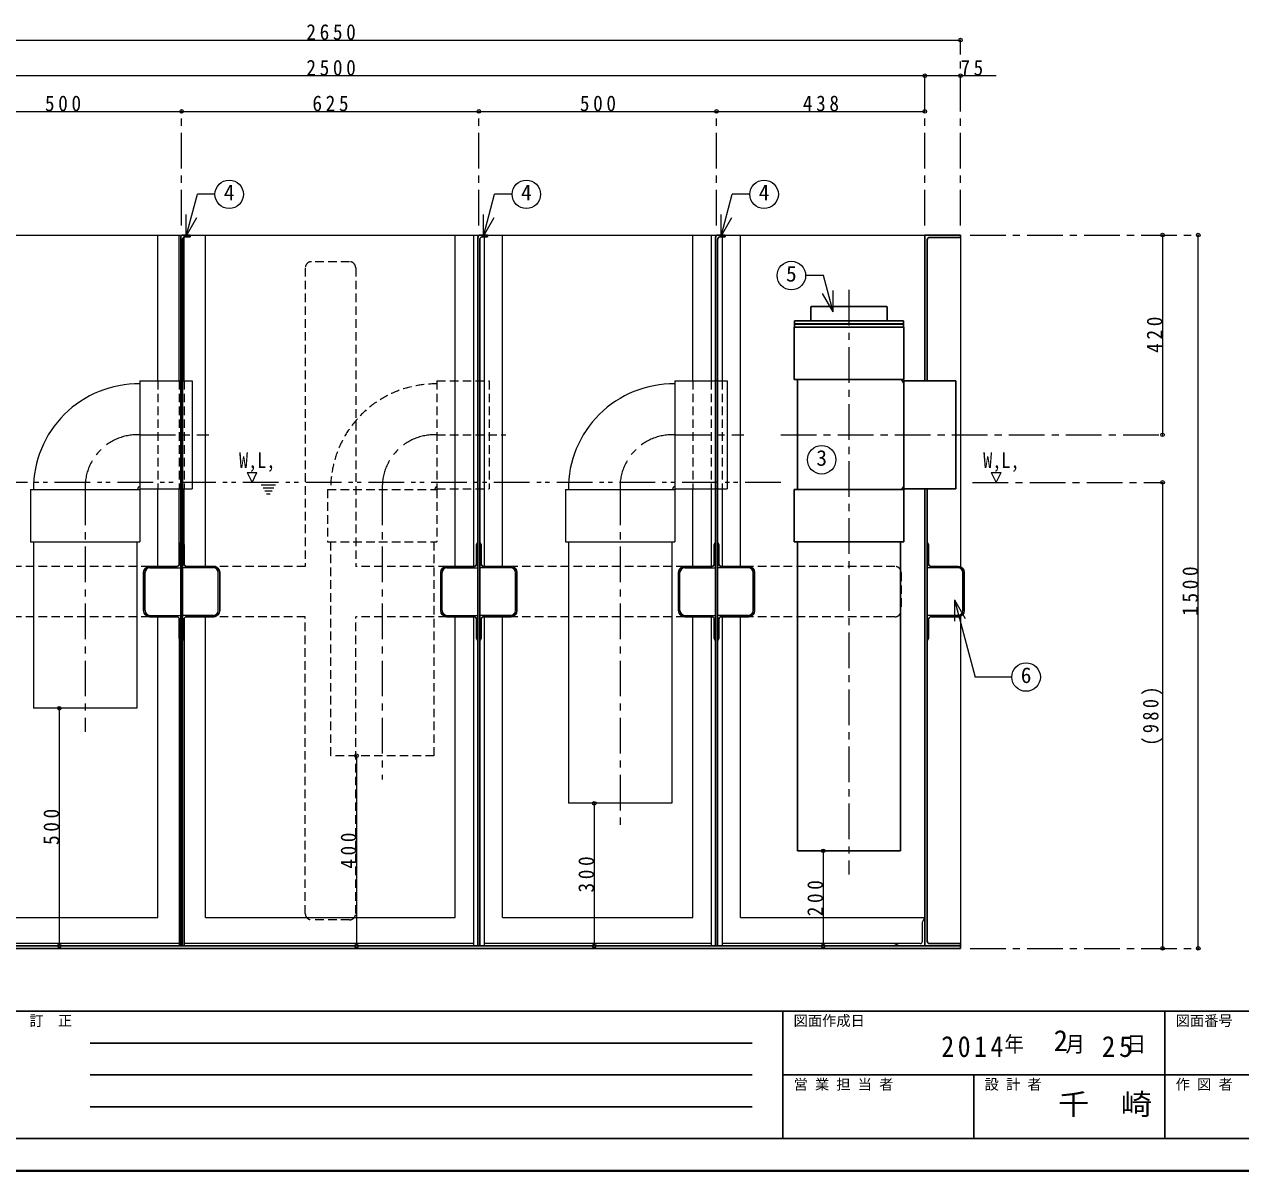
# Model space of a CAD drawing. Units: millimetres at full size, sheet at 1:15. Extents: x -3100 to 2975, y -2083 to 2132.
# Drawn here: x -1741 to 817, y -2083 to 328 of the extents above; entities that cross this region are included whole.
import ezdxf
from ezdxf.enums import TextEntityAlignment as Align

# ---------------------------------------------------------------- set-up
doc = ezdxf.new("R2010")
doc.units = ezdxf.units.MM
doc.header["$LTSCALE"] = 15
doc.header["$PDMODE"] = 32
doc.header["$PDSIZE"] = 7.5
for name, pattern in [('CHAIN1', [8, 5, -1, 1, -1]), ('DASHED1', [1.8, 1.2, -0.6]), ('DOUBLE_CHAIN1', [8.8, 5, -1, 0.6, -0.6, 0.6, -1])]:
    doc.linetypes.add(name, pattern=pattern)
doc.layers.add('0-0____1', color=7, linetype='Continuous', lineweight=18)
doc.styles.add('ＭＳ ゴシック', font='')
doc.styles.get('ＭＳ ゴシック').set_extended_font_data('MS Gothic')

msp = doc.modelspace()

# ---------------------------------------------------------------- linework, layer by layer
at = {"layer": '0-0____1', "color": 4, "lineweight": 9}
for p, q in [((-2422.44, 294.98), (227.56, 294.98)), ((152.56, 219.98), (-2347.44, 219.98)), ((302.56, 219.98), (152.56, 219.98)), ((-1910.44, 144.98), (-1410.44, 144.98)), ((-1410.44, 144.98), (-785.44, 144.98)), ((-785.44, 144.98), (-285.44, 144.98)), ((-285.44, 144.98), (152.56, 144.98)), ((-1460.44, -421.72), (-1460.44, -115.02)), ((-1360.44, -811.77), (-1360.44, -115.02)), ((-835.44, -811.77), (-835.44, -115.02)), ((-735.44, -811.77), (-735.44, -115.02)), ((-335.44, -421.72), (-335.44, -115.02)), ((-235.44, -811.77), (-235.44, -115.02)), ((227.56, -120.02), (227.56, -812.77)), ((652.56, -115.02), (652.56, -535.02)), ((727.56, -1615.02), (727.56, -115.02)), ((652.56, -635.02), (652.56, -1615.02)), ((-1460.44, -811.77), (-1460.44, -648.32)), ((-335.44, -811.77), (-335.44, -648.32)), ((-1460.44, -1550.02), (-1460.44, -917.77)), ((-1360.44, -1550.02), (-1360.44, -917.77)), ((-835.44, -1550.02), (-835.44, -917.77)), ((-735.44, -1550.02), (-735.44, -917.77)), ((-335.44, -1550.02), (-335.44, -917.77)), ((-235.44, -1550.02), (-235.44, -917.77)), ((227.56, -916.77), (227.56, -1605.02)), ((-1667.77, -1110.02), (-1667.77, -1610.02)), ((-1042.77, -1210.02), (-1042.77, -1610.02)), ((-542.77, -1310.02), (-542.77, -1610.02)), ((-61.27, -1410.02), (-61.27, -1610.02)), ((-1860.44, -1550.02), (-1460.44, -1550.02)), ((-1360.44, -1550.02), (-835.44, -1550.02)), ((-735.44, -1550.02), (-335.44, -1550.02)), ((-235.44, -1550.02), (152.56, -1550.02)), ((-1415.44, -1605.02), (-1898.94, -1605.02)), ((-796.94, -1605.02), (-1405.44, -1605.02)), ((-296.94, -1605.02), (-773.94, -1605.02)), ((97.56, -1605.02), (-273.94, -1605.02))]:
    msp.add_line(p, q, dxfattribs=at)
at = {"layer": '0-0____1', "color": 4, "linetype": 'CHAIN1', "lineweight": 9}
for p, q in [((227.56, -95.02), (227.56, 294.98)), ((152.56, -95.02), (152.56, 219.98)), ((-1410.44, -95.02), (-1410.44, 144.98)), ((-785.44, -95.02), (-785.44, 144.98)), ((-285.44, -95.02), (-285.44, 144.98)), ((247.56, -115.02), (727.56, -115.02)), ((-6.94, -230.52), (-6.94, -1460.02)), ((-1498.44, -535.02), (-1353.44, -535.02)), ((-373.44, -535.02), (-228.44, -535.02)), ((-150.59, -535.02), (652.56, -535.02)), ((253.06, -635.02), (652.56, -635.02)), ((-1613.44, -650.02), (-1613.44, -1160.02)), ((-1212.94, -641.27), (-1242.94, -641.27)), ((-1216.69, -647.52), (-1239.19, -647.52)), ((-1220.44, -653.77), (-1235.44, -653.77)), ((-1224.19, -660.02), (-1231.69, -660.02)), ((-988.44, -650.02), (-988.44, -1260.02)), ((-488.44, -650.02), (-488.44, -1360.02)), ((247.56, -1615.02), (727.56, -1615.02))]:
    msp.add_line(p, q, dxfattribs=at)
at = {"layer": '0-0____1'}
for p, q in [((-1400.9, -116.99), (-1377.41, -29.34)), ((-1340.5, -29.34), (-1377.41, -29.34)), ((-775.9, -116.99), (-752.41, -29.34)), ((-715.5, -29.34), (-752.41, -29.34)), ((-275.9, -116.99), (-252.41, -29.34)), ((-215.5, -29.34), (-252.41, -29.34)), ((-1400.9, -116.99), (-1400.9, -71.99)), ((-775.9, -116.99), (-775.9, -71.99)), ((-275.9, -116.99), (-275.9, -71.99)), ((-1400.9, -116.99), (-1378.4, -78.02)), ((-775.9, -116.99), (-753.4, -78.02)), ((-275.9, -116.99), (-253.4, -78.02)), ((-1892.44, -115.02), (-1407.44, -115.02)), ((-1415.44, -421.72), (-1415.44, -115.02)), ((-1405.44, -421.72), (-1405.44, -115.02)), ((-1392.44, -115.02), (-782.44, -115.02)), ((-796.94, -115.02), (-796.94, -811.77)), ((-773.94, -119.02), (-773.94, -811.77)), ((-767.44, -115.02), (-282.44, -115.02)), ((-296.94, -115.02), (-296.94, -421.72)), ((-273.94, -119.02), (-273.94, -421.72)), ((-267.44, -115.02), (152.56, -115.02)), ((-60.58, -200.21), (-98.14, -200.21)), ((-40.11, -276.59), (-60.58, -200.21)), ((-40.11, -276.59), (-62.61, -237.62)), ((-40.11, -276.59), (-40.11, -231.59)), ((-1498.44, -421.72), (-1498.44, -648.32)), ((-1498.44, -421.72), (-1412.44, -421.72)), ((-1408.44, -421.72), (-1388.44, -421.72)), ((-1388.44, -421.72), (-1388.44, -648.32)), ((-373.44, -421.72), (-373.44, -648.32)), ((-373.44, -421.72), (-287.44, -421.72)), ((-283.44, -421.72), (-263.44, -421.72)), ((-263.44, -421.72), (-263.44, -648.32)), ((-1272.64, -614.61), (-1262.44, -635.02)), ((-1272.64, -614.61), (-1252.24, -614.61)), ((-1262.44, -635.02), (-1252.24, -614.61)), ((292.36, -614.61), (302.56, -635.02)), ((292.36, -614.61), (312.76, -614.61)), ((302.56, -635.02), (312.76, -614.61)), ((-1728.44, -650.02), (-1498.44, -650.02)), ((-1728.44, -650.02), (-1728.44, -760.02)), ((-1498.44, -648.32), (-1412.44, -648.32)), ((-1498.44, -650.02), (-1498.44, -760.02)), ((-1415.44, -766.77), (-1415.44, -648.32)), ((-1408.44, -648.32), (-1388.44, -648.32)), ((-1405.44, -766.77), (-1405.44, -648.32)), ((-373.44, -648.32), (-287.44, -648.32)), ((-296.94, -648.32), (-296.94, -811.77)), ((-283.44, -648.32), (-263.44, -648.32)), ((-273.94, -648.32), (-273.94, -811.77)), ((-1728.44, -760.02), (-1498.44, -760.02)), ((-1722.09, -760.02), (-1722.09, -1110.02)), ((-1504.79, -760.02), (-1504.79, -1110.02)), ((-597.09, -760.02), (-597.09, -1310.02)), ((-379.79, -760.02), (-379.79, -1310.02)), ((-1477.44, -814.77), (-1412.44, -814.77)), ((-1343.44, -814.77), (-1408.44, -814.77)), ((-852.44, -814.77), (-787.44, -814.77)), ((-718.44, -814.77), (-783.44, -814.77)), ((-352.44, -814.77), (-287.44, -814.77)), ((-218.44, -814.77), (-283.44, -814.77)), ((222.56, -814.77), (157.56, -814.77)), ((-1487.44, -904.77), (-1487.44, -824.77)), ((-1333.44, -904.77), (-1333.44, -824.77)), ((-862.44, -904.77), (-862.44, -824.77)), ((-708.44, -904.77), (-708.44, -824.77)), ((-362.44, -904.77), (-362.44, -824.77)), ((-208.44, -904.77), (-208.44, -824.77)), ((232.56, -904.77), (232.56, -824.77)), ((214.98, -882.05), (237.48, -921.02)), ((214.98, -882.05), (214.98, -927.05)), ((214.98, -882.05), (258.49, -1044.43)), ((-1477.44, -914.77), (-1412.44, -914.77)), ((-1343.44, -914.77), (-1408.44, -914.77)), ((-852.44, -914.77), (-787.44, -914.77)), ((-796.94, -917.77), (-796.94, -1610.02)), ((-718.44, -914.77), (-783.44, -914.77)), ((-773.94, -917.77), (-773.94, -1610.02)), ((-352.44, -914.77), (-287.44, -914.77)), ((-296.94, -917.77), (-296.94, -1610.02)), ((-218.44, -914.77), (-283.44, -914.77)), ((-273.94, -917.77), (-273.94, -1610.02)), ((222.56, -914.77), (157.56, -914.77)), ((-1415.44, -962.77), (-1415.44, -1610.02)), ((-1405.44, -962.77), (-1405.44, -1610.02)), ((335.54, -1044.43), (258.49, -1044.43)), ((-1504.79, -1110.02), (-1722.09, -1110.02)), ((-379.79, -1310.02), (-597.09, -1310.02)), ((147.56, -1560.02), (152.56, -1550.02)), ((147.56, -1600.02), (147.56, -1560.02)), ((97.56, -1605.02), (87.56, -1610.02)), ((142.56, -1605.02), (97.56, -1605.02))]:
    msp.add_line(p, q, dxfattribs=at)
at = {"layer": '0-0____1', "color": 5, "lineweight": 25}
for p, q in [((-1412.44, -1610.02), (-1412.44, -120.02)), ((-1408.44, -1610.02), (-1408.44, -124.02)), ((-1392.44, -115.02), (-1407.44, -115.02)), ((-1392.44, -119.02), (-1403.44, -119.02)), ((-1392.44, -119.02), (-1392.44, -115.02)), ((-787.44, -1610.02), (-787.44, -120.02)), ((-783.44, -1610.02), (-783.44, -124.02)), ((-767.44, -115.02), (-782.44, -115.02)), ((-767.44, -119.02), (-778.44, -119.02)), ((-767.44, -119.02), (-767.44, -115.02)), ((-287.44, -1610.02), (-287.44, -120.02)), ((-283.44, -1610.02), (-283.44, -124.02)), ((-267.44, -115.02), (-282.44, -115.02)), ((-267.44, -119.02), (-278.44, -119.02)), ((-267.44, -119.02), (-267.44, -115.02)), ((157.56, -125.02), (157.56, -421.72)), ((162.56, -120.02), (227.56, -120.02)), ((227.56, -115.02), (227.56, -120.02)), ((-87.44, -294.52), (-86.94, -266)), ((72.56, -265.52), (-86.44, -265.52)), ((73.56, -294.52), (73.06, -266.02)), ((-121.44, -295.52), (107.56, -295.52)), ((-121.44, -302.52), (107.56, -302.52)), ((-121.44, -302.52), (-121.44, -308.52)), ((107.56, -295.52), (107.56, -301.52)), ((107.56, -302.52), (107.56, -308.52)), ((-121.44, -308.52), (107.56, -308.52)), ((108.06, -309.02), (108.06, -419.02)), ((-121.94, -419.02), (108.06, -419.02)), ((-115.59, -419.02), (-115.59, -650.02)), ((103.41, -419.02), (108.06, -426.37)), ((108.06, -421.72), (218.06, -421.72)), ((108.06, -421.72), (108.06, -648.32)), ((218.06, -421.72), (218.06, -648.32)), ((-121.94, -650.02), (-121.94, -760.02)), ((103.41, -650.02), (108.06, -643.67)), ((108.06, -648.32), (218.06, -648.32)), ((152.56, -648.32), (152.56, -1610.02)), ((157.56, -648.32), (157.56, -1600.02)), ((-1412.44, -761.77), (-1415.44, -766.77)), ((-1415.44, -806.77), (-1415.44, -766.77)), ((-1408.44, -761.77), (-1405.44, -766.77)), ((-1405.44, -806.77), (-1405.44, -766.77)), ((-787.44, -761.77), (-790.44, -766.77)), ((-790.44, -806.77), (-790.44, -766.77)), ((-783.44, -761.77), (-780.44, -766.77)), ((-780.44, -806.77), (-780.44, -766.77)), ((-287.44, -761.77), (-290.44, -766.77)), ((-290.44, -806.77), (-290.44, -766.77)), ((-283.44, -761.77), (-280.44, -766.77)), ((-280.44, -806.77), (-280.44, -766.77)), ((-121.94, -760.02), (108.06, -760.02)), ((-115.59, -760.02), (-115.59, -1410.02)), ((101.71, -760.02), (101.71, -1410.02)), ((157.56, -761.77), (160.56, -766.77)), ((160.56, -806.77), (160.56, -766.77)), ((-1420.44, -811.77), (-1477.44, -811.77)), ((-1400.44, -811.77), (-1343.44, -811.77)), ((-795.44, -811.77), (-852.44, -811.77)), ((-775.44, -811.77), (-718.44, -811.77)), ((-295.44, -811.77), (-352.44, -811.77)), ((-275.44, -811.77), (-218.44, -811.77)), ((165.56, -811.77), (222.56, -811.77)), ((-1490.44, -824.77), (-1490.44, -904.77)), ((-1330.44, -824.77), (-1330.44, -904.77)), ((-865.44, -824.77), (-865.44, -904.77)), ((-705.44, -824.77), (-705.44, -904.77)), ((-365.44, -824.77), (-365.44, -904.77)), ((-205.44, -824.77), (-205.44, -904.77)), ((235.56, -824.77), (235.56, -904.77)), ((-1420.44, -917.77), (-1477.44, -917.77)), ((-1400.44, -917.77), (-1343.44, -917.77)), ((-795.44, -917.77), (-852.44, -917.77)), ((-775.44, -917.77), (-718.44, -917.77)), ((-295.44, -917.77), (-352.44, -917.77)), ((-275.44, -917.77), (-218.44, -917.77)), ((165.56, -917.77), (222.56, -917.77)), ((-1415.44, -922.77), (-1415.44, -962.77)), ((-1405.44, -922.77), (-1405.44, -962.77)), ((-790.44, -922.77), (-790.44, -962.77)), ((-780.44, -922.77), (-780.44, -962.77)), ((-290.44, -922.77), (-290.44, -962.77)), ((-280.44, -922.77), (-280.44, -962.77)), ((160.56, -922.77), (160.56, -962.77)), ((-1412.44, -967.77), (-1415.44, -962.77)), ((-1408.44, -967.77), (-1405.44, -962.77)), ((-787.44, -967.77), (-790.44, -962.77)), ((-783.44, -967.77), (-780.44, -962.77)), ((-287.44, -967.77), (-290.44, -962.77)), ((-283.44, -967.77), (-280.44, -962.77)), ((157.56, -967.77), (160.56, -962.77)), ((-115.59, -1410.02), (101.71, -1410.02)), ((227.56, -1610.02), (-2422.44, -1610.02)), ((162.56, -1605.02), (227.56, -1605.02)), ((227.56, -1605.02), (227.56, -1615.02)), ((227.56, -1615.02), (-2422.44, -1615.02))]:
    msp.add_line(p, q, dxfattribs=at)
at = {"layer": '0-0____1', "color": 4, "linetype": 'DASHED1', "lineweight": 9}
for p, q in [((-1057.44, -171.02), (-1137.44, -171.02)), ((-1150.44, -184.02), (-1150.44, -811.77)), ((-1044.44, -184.02), (-1044.44, -811.77)), ((-1460.44, -421.72), (-1460.44, -648.32)), ((-1415.44, -421.72), (-1415.44, -648.32)), ((-1412.44, -421.72), (-1408.44, -421.72)), ((-1405.44, -421.72), (-1405.44, -648.32)), ((-873.44, -421.72), (-873.44, -648.32)), ((-335.44, -421.72), (-335.44, -648.32)), ((-296.94, -421.72), (-296.94, -648.32)), ((-283.44, -421.72), (-287.44, -421.72)), ((-273.94, -421.72), (-273.94, -648.32)), ((-873.44, -535.02), (-728.44, -535.02)), ((-1408.44, -648.32), (-1412.44, -648.32)), ((-1103.44, -650.02), (-873.44, -650.02)), ((-1103.44, -650.02), (-1103.44, -760.02)), ((-873.44, -648.32), (-763.44, -648.32)), ((-873.44, -650.02), (-873.44, -760.02)), ((-283.44, -648.32), (-287.44, -648.32)), ((-1103.44, -760.02), (-873.44, -760.02)), ((-1097.09, -760.02), (-1097.09, -1210.02)), ((-879.79, -760.02), (-879.79, -1210.02)), ((-1477.44, -811.77), (-1843.44, -811.77)), ((-1150.44, -811.77), (-1343.44, -811.77)), ((-852.44, -811.77), (-1044.44, -811.77)), ((-352.44, -811.77), (-718.44, -811.77)), ((89.56, -811.77), (-218.44, -811.77)), ((102.56, -824.77), (102.56, -904.77)), ((-1477.44, -917.77), (-1843.44, -917.77)), ((-1150.44, -917.77), (-1343.44, -917.77)), ((-1150.44, -1542.02), (-1150.44, -917.77)), ((-1044.44, -1542.02), (-1044.44, -917.77)), ((-852.44, -917.77), (-1044.44, -917.77)), ((-352.44, -917.77), (-718.44, -917.77)), ((89.56, -917.77), (-218.44, -917.77)), ((-879.79, -1210.02), (-1097.09, -1210.02)), ((-1057.44, -1555.02), (-1137.44, -1555.02))]:
    msp.add_line(p, q, dxfattribs=at)
at = {"layer": '0-0____1', "color": 4, "linetype": 'DOUBLE_CHAIN1', "lineweight": 9}
msp.add_line((-150.59, -635.02), (-2079.96, -635.02), dxfattribs=at)
at = {"layer": '0-0____1', "color": 6, "lineweight": 25}
for p, q in [((-3032.44, -1747.16), (2907.56, -1747.16)), ((-146.01, -2015.02), (-146.01, -1747.16)), ((657.56, -1747.16), (657.56, -2015.02)), ((-1603.15, -1814.12), (-210.3, -1814.12)), ((-210.3, -1881.09), (-1603.15, -1881.09)), ((2907.56, -1881.09), (-146.01, -1881.09)), ((255.77, -2015.02), (255.77, -1881.09)), ((-210.3, -1948.05), (-1603.15, -1948.05)), ((2907.56, -2015.02), (-3032.44, -2015.02))]:
    msp.add_line(p, q, dxfattribs=at)
at = {"layer": '0-0____1', "color": 1, "lineweight": 40}
msp.add_line((2975.06, -2082.52), (-3099.94, -2082.52), dxfattribs=at)
at = {"layer": '0-0____1', "color": 5, "lineweight": 25}
for points in [[(227.56, -115.02), (152.56, -115.02), (152.56, -421.72)], [(-121.44, -295.52), (-121.44, -301.52), (107.56, -301.52)], [(-121.94, -419.02), (-121.94, -309.02), (108.06, -309.02)], [(-121.94, -650.02), (108.06, -650.02), (108.06, -760.02)]]:
    msp.add_lwpolyline(points, dxfattribs=at)
at = {"layer": '0-0____1', "color": 4, "linetype": 'DASHED1', "lineweight": 9}
msp.add_lwpolyline([(-873.44, -421.72), (-763.44, -421.72), (-763.44, -648.32)], dxfattribs=at)
at = {"layer": '0-0____1'}
for points in [[(-603.44, -650.02), (-603.44, -760.02), (-373.44, -760.02)], [(-603.44, -650.02), (-373.44, -650.02), (-373.44, -760.02)]]:
    msp.add_lwpolyline(points, dxfattribs=at)
for centre in [(-1310.5, -29.34), (-685.5, -29.34), (-185.5, -29.34), (-128.14, -200.21), (-64.42, -587.54), (365.54, -1044.43)]:
    msp.add_circle(centre, 30, dxfattribs=at)
at = {"layer": '0-0____1', "color": 5, "lineweight": 25}
for centre, radius, start, end in [((-1407.44, -120.02), 5, 90, 180), ((-1403.44, -124.02), 5, 90, 180), ((-782.44, -120.02), 5, 90, 180), ((-778.44, -124.02), 5, 90, 180), ((-282.44, -120.02), 5, 90, 180), ((-278.44, -124.02), 5, 90, 180), ((162.56, -125.02), 5, 90, 180), ((-86.44, -266.02), 0.5, 90, 177.98983), ((72.56, -266.02), 0.5, 0, 90), ((-88.44, -294.52), 1, 270, 0), ((74.56, -294.52), 1, 180, 270), ((-1477.44, -824.77), 13, 90, 180), ((-1420.44, -806.77), 5, 270, 0), ((-1400.44, -806.77), 5, 180, 270), ((-1343.44, -824.77), 13, 0, 90), ((-852.44, -824.77), 13, 90, 180), ((-795.44, -806.77), 5, 270, 0), ((-775.44, -806.77), 5, 180, 270), ((-718.44, -824.77), 13, 0, 90), ((-352.44, -824.77), 13, 90, 180), ((-295.44, -806.77), 5, 270, 0), ((-275.44, -806.77), 5, 180, 270), ((-218.44, -824.77), 13, 0, 90), ((165.56, -806.77), 5, 180, 270), ((222.56, -824.77), 13, 0, 90), ((-1477.44, -904.77), 13, 180, 270), ((-1420.44, -922.77), 5, 0, 90), ((-1400.44, -922.77), 5, 90, 180), ((-1343.44, -904.77), 13, 270, 0), ((-852.44, -904.77), 13, 180, 270), ((-795.44, -922.77), 5, 0, 90), ((-775.44, -922.77), 5, 90, 180), ((-718.44, -904.77), 13, 270, 0), ((-352.44, -904.77), 13, 180, 270), ((-295.44, -922.77), 5, 0, 90), ((-275.44, -922.77), 5, 90, 180), ((-218.44, -904.77), 13, 270, 0), ((165.56, -922.77), 5, 90, 180), ((222.56, -904.77), 13, 270, 0), ((162.56, -1600.02), 5, 180, 270)]:
    msp.add_arc(centre, radius, start, end, dxfattribs=at)
at = {"layer": '0-0____1', "color": 4, "linetype": 'DASHED1', "lineweight": 9}
for centre, radius, start, end in [((-1137.44, -184.02), 13, 90, 180), ((-1057.44, -184.02), 13, 0, 90), ((-876.87, -648.27), 220.23, 89.10832, 180.4545), ((-870.29, -650.85), 7.85, 113.68373, 173.88686), ((89.56, -824.77), 13, 0, 90), ((89.56, -904.77), 13, 270, 0), ((-1137.44, -1542.02), 13, 180, 270), ((-1057.44, -1542.02), 13, 270, 0)]:
    msp.add_arc(centre, radius, start, end, dxfattribs=at)
at = {"layer": '0-0____1'}
for centre, radius, start, end in [((-1501.87, -648.27), 220.23, 89.10832, 180.4545), ((-376.87, -648.27), 220.23, 89.10832, 180.4545), ((-1495.29, -650.85), 7.85, 113.68373, 173.88686), ((-370.29, -650.85), 7.85, 113.68373, 173.88686), ((-1477.44, -824.77), 10, 90, 180), ((-1343.44, -824.77), 10, 0, 90), ((-852.44, -824.77), 10, 90, 180), ((-718.44, -824.77), 10, 0, 90), ((-352.44, -824.77), 10, 90, 180), ((-218.44, -824.77), 10, 0, 90), ((222.56, -824.77), 10, 0, 90), ((-1477.44, -904.77), 10, 180, 270), ((-1343.44, -904.77), 10, 270, 0), ((-852.44, -904.77), 10, 180, 270), ((-718.44, -904.77), 10, 270, 0), ((-352.44, -904.77), 10, 180, 270), ((-218.44, -904.77), 10, 270, 0), ((222.56, -904.77), 10, 270, 0), ((142.56, -1600.02), 5, 270, 0)]:
    msp.add_arc(centre, radius, start, end, dxfattribs=at)
at = {"layer": '0-0____1', "color": 4, "linetype": 'CHAIN1', "lineweight": 9}
for centre in [(-1503.46, -644.99), (-878.46, -644.99), (-378.46, -644.99)]:
    msp.add_arc(centre, 110.09, 87.38533, 182.61467, dxfattribs=at)
at = {"layer": '0-0____1', "color": 4}
for p in [(227.56, 294.98), (152.56, 219.98), (227.56, 219.98), (-1410.44, 144.98), (-785.44, 144.98), (-285.44, 144.98), (152.56, 144.98), (652.56, -115.02), (727.56, -115.02), (652.56, -535.02), (652.56, -635.02), (-1667.77, -1110.02), (-1042.77, -1210.02), (-542.77, -1310.02), (-61.27, -1410.02), (-1667.77, -1610.02), (-1042.77, -1610.02), (-542.77, -1610.02), (-61.27, -1610.02), (652.56, -1615.02), (727.56, -1615.02)]:
    msp.add_point(p, dxfattribs=at)

# ---------------------------------------------------------------- texts
at = {"layer": '0-0____1', "style": 'ＭＳ ゴシック'}
for s, height, p in [('4', 32.99, (-1321.75, -51.84)), ('4', 32.99, (-696.75, -51.84)), ('4', 32.99, (-196.75, -51.84)), ('5', 32.99, (-139.39, -222.71)), ('3', 32.99, (-75.67, -610.04)), ('6', 32.99, (354.29, -1066.93)), ('訂\u3000正', 21.99, (-1730.65, -1784.66)), ('図面作成日', 21.99, (-123.51, -1784.66)), ('図面番号', 21.99, (680.06, -1784.66)), ('2', 43.99, (423.56, -1844.12)), ('営 業 担 当 者', 21.99, (-123.51, -1918.59)), ('設 計 者', 21.99, (278.27, -1918.59)), ('作 図 者', 21.99, (680.06, -1918.59))]:
    msp.add_text(s, height=height, dxfattribs=at).set_placement(p, align=Align.BOTTOM_LEFT)
for s, height, width, p in [('W,L,', 32.99, 0.85, (-1289.74, -614.61)), ('W,L,', 32.99, 0.85, (275.26, -614.61)), ('千\u3000崎', 43.99, 1.1, (432.56, -1978.05))]:
    msp.add_text(s, height=height, dxfattribs=dict(at, width=width)).set_placement(p, align=Align.BOTTOM_LEFT)
at = {"layer": '0-0____1', "attachment_point": 7, "style": 'ＭＳ ゴシック'}
for s, insert, char_height in [('\\T1.38;\\W0.9;2650', (-1148.07, 294.98), 32.99), ('\\T1.38;\\W0.9;2500', (-1148.07, 219.98), 32.99), ('\\T1.36;\\W0.9;75', (227.56, 219.98), 32.99), ('\\T1.38;\\W0.9;500', (-1697.94, 144.98), 32.99), ('\\T1.38;\\W0.9;625', (-1135.44, 144.98), 32.99), ('\\T1.38;\\W0.9;500', (-572.94, 144.98), 32.99), ('\\T1.38;\\W0.9;438', (-103.94, 144.98), 32.99), ('\\T1.28;\\W0.9;2014', (187.31, -1844.12), 43.99), ('\\T1.27;\\W0.9;年\\~\\~\\~月\\~\\~\\~日', (320.06, -1836.62), 32.99), ('\\T1.27;\\W0.95;25', (524.81, -1844.12), 43.99)]:
    msp.add_mtext(s, dxfattribs=dict(at, insert=insert, char_height=char_height))
at = {"layer": '0-0____1', "char_height": 32.99, "attachment_point": 7, "rotation": 90, "style": 'ＭＳ ゴシック'}
for s, insert in [('\\T1.38;\\W0.9;420', (652.56, -362.52)), ('\\T1.38;\\W0.9;1500', (727.56, -915.64)), ('\\T1.38;\\W0.85;(980)', (652.56, -1188.77)), ('\\T1.38;\\W0.9;500', (-1667.77, -1397.52)), ('\\T1.38;\\W0.9;400', (-1042.77, -1447.52)), ('\\T1.38;\\W0.9;300', (-542.77, -1497.52)), ('\\T1.38;\\W0.9;200', (-61.27, -1547.52))]:
    msp.add_mtext(s, dxfattribs=dict(at, insert=insert))

doc.saveas('drawing.dxf')
